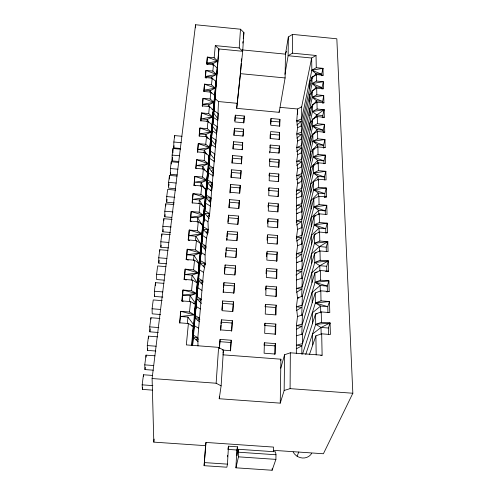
<?xml version="1.0" encoding="UTF-8"?>
<svg xmlns="http://www.w3.org/2000/svg" width="495" height="495" viewBox="0 0 495 495"><rect width="100%" height="100%" fill="white"/><g stroke="black" fill="none" stroke-linecap="round" stroke-linejoin="round"><path stroke-width="0.74" d="M297.644 114.24L297.65 108.993L301.665 106.802L311.658 58.026L316.033 55.477L316.28 67.685L311.844 70.222L301.183 121.442L301.201 126.503M163.833 220.782L163.839 218.697L172.142 219.403M296.344 353.411L296.394 325.679L297.483 316.621L296.425 306.789L297.495 298.027L296.456 288.517L296.517 253.706L297.538 245.761L296.548 237.111L297.551 229.414L296.579 221.03L296.629 190.29L297.588 183.268L296.66 175.601L297.6 168.783L296.684 161.333L297.613 154.712L296.709 147.473L297.625 141.038L296.734 133.996L297.637 127.747L296.752 120.898L297.65 108.993L280.028 107.341M171.635 217.398L164.798 216.816L164.816 211.217L165.776 203.847L173.955 204.553M165.763 205.963L165.776 203.847M174.376 202.907L166.685 202.245L166.722 196.583L167.656 189.424L175.719 190.129M219.384 396.458L219.236 398.741L280.244 403.14L284.155 390.456L290.089 388.643L290.336 352.805L322.121 355.212L321.682 333.828L330.394 334.502L330.072 323.006L321.453 322.332L315.717 324.361L305.749 354.389M284.922 74.324L288.121 55.725L292.409 53.163L292.539 34.39L336.835 38.789L352.842 393.24L323.402 453.754L273.296 450.32M177.092 176.078L169.488 175.403L168.578 182.364L168.529 188.081L175.348 188.675M169.451 178.992L169.488 175.403M177.222 174.921L170.317 174.308L170.385 168.541L171.264 161.772L178.769 162.44M217.744 120.353L213.419 117.389L213.24 119.809L217.794 61.108L214.137 57.767L215.313 45.608L218.914 48.956L215.133 98.66L218.474 101.555L217.775 120.217M284.155 390.456L284.582 354.742L290.336 352.805M292.539 34.39L288.344 36.964L288.121 55.725L311.658 58.026L311.844 70.222L315.989 73.693L321.682 74.244L321.719 75.716M171.239 163.944L171.264 161.772M178.868 161.519L172.056 160.906L172.136 155.096L172.996 148.512L180.397 149.174M172.928 152.887L172.996 148.512M280.244 403.14L280.9 359.197L222.874 354.822M273.481 451.533L273.568 447.09L205.988 442.443L205.586 445.673L153.815 442.122L152.101 378.539L195.556 24.75L240.49 29.217L243.905 32.559L242.692 51.282L236.697 108.356L279.155 112.328L285.101 77.95L285.46 54.141L288.344 36.964M180.656 148.494L173.745 147.869L173.844 142.016L174.679 135.605L181.981 136.267M174.655 137.072L174.679 135.605M237.507 446.824L236.796 450.011L235.929 467.818L272.114 470.25L275.901 459.379L275.987 454.769L275.511 451.824L238.528 449.287L237.074 455.728L237.507 446.824L228.467 446.205L227.972 448.761M279.155 112.328L279.186 110.88M272.114 470.25L272.145 468.716M274.744 354.327L274.917 345.869L275.443 343.623L264.41 342.775L264.089 344.279M275.146 334.552L275.313 326.378L275.833 324.077L264.986 323.235L264.627 324.961M275.548 314.715L275.69 307.531L276.21 305.186L265.543 304.345L265.072 306.69L275.69 307.531M275.907 296.833L276.062 289.297L276.569 286.914L266.081 286.067L265.574 289.965M276.284 278.209L276.42 271.644L276.922 269.231L266.601 268.383L266.329 277.509L276.742 278.351L276.922 269.231M276.625 261.49L276.767 254.554L277.262 252.103L267.102 251.256L266.842 260.092L277.089 260.939L277.262 252.103M276.983 243.967L277.59 235.509L267.591 234.667L267.337 243.231L277.423 244.072L277.59 235.509M277.311 227.731L277.912 219.427L268.067 218.586L267.82 226.883L277.745 227.731L277.912 219.427M277.633 211.773L278.221 203.829L268.525 202.987L268.036 207.071M277.942 196.503L278.518 188.7L268.971 187.859L268.538 190.414L278.048 191.249M278.246 181.677L278.809 174.011L269.398 173.176L269.082 175.106M278.537 167.285L279.093 159.749L269.818 158.914L269.503 160.856M278.827 153.073L279.372 145.889L270.227 145.06L270.016 146.365M279.1 139.491L279.638 132.425L270.623 131.596L270.418 138.55L279.502 139.38L279.638 132.425M279.366 126.287L279.898 119.332L271.006 118.503L270.511 124.022M275.443 343.623L275.239 354.049L264.101 353.207L264.41 342.775M275.833 324.077L275.635 334.156L264.689 333.314L264.986 323.235M276.21 305.186L276.012 314.931L265.252 314.084L265.543 304.345M276.569 286.914L276.383 296.338L265.803 295.496L266.081 286.067M278.221 203.829L278.06 211.885L268.284 211.037L268.525 202.987M278.518 188.7L278.363 196.509L268.736 195.674L268.971 187.859M278.809 174.011L278.66 181.597L269.175 180.755L269.398 173.176M279.093 159.749L278.951 167.112L269.602 166.277L269.818 158.914M279.372 145.889L279.229 153.048L270.016 152.213L270.227 145.06M279.898 119.332L279.762 126.095L270.808 125.266L271.006 118.503M266.056 273.723L266.372 269.596M266.558 256.794L266.879 252.487M267.053 240.137L267.368 235.911M267.56 223.27L267.956 219.211M269.651 153.011L269.695 151.482M270.078 138.668L270.19 134.956M195.426 27.831L195.556 24.75M235.929 467.818L238.466 456.836L238.528 449.287M227.434 456.823L227.514 455.338M205.586 445.673L204.107 465.684L226.852 467.212L227.471 464.143L228.467 446.205M230.373 350.974L231.202 340.238L220.096 339.384L219.551 345.51M231.53 331.192L232.341 320.692L221.426 319.838L221.042 323.65M232.693 311.349L233.442 301.795L222.707 300.941L222.496 302.723M233.739 293.461L234.506 283.524L223.95 282.67L223.511 287.341M234.828 274.843L235.54 265.834L225.151 264.986L225.008 266.205M235.849 257.351L236.536 248.713L226.32 247.865L226.036 250.34L236.208 251.188M236.827 240.601L237.501 232.124L227.446 231.276L226.958 236.771M237.779 224.365L238.442 216.049L228.535 215.201L227.96 222.076M238.701 208.624L239.351 200.456L229.6 199.609L228.931 207.782M239.605 193.155L240.23 185.334L230.627 184.487L230.41 186.423M240.471 178.336L241.09 170.651L231.623 169.81L231.412 171.759M241.312 163.956L241.919 156.401L232.594 155.56L232.378 157.521M242.142 149.756L242.723 142.554L233.535 141.719L232.941 148.921M242.934 136.181L243.509 129.096L234.451 128.261L233.863 135.352M243.707 122.989L244.27 116.016L235.335 115.186L234.859 120.718M231.202 340.238L230.596 350.67L222.373 350.045M232.341 320.692L231.753 330.771L220.739 329.924L221.426 319.838M233.442 301.795L232.873 311.541L222.045 310.693L222.707 300.941M234.506 283.524L233.956 292.947L223.313 292.099L223.95 282.67M235.54 265.834L235.007 274.96L224.532 274.106L225.151 264.986M236.536 248.713L236.022 257.548L225.714 256.695L226.32 247.865M237.501 232.124L237.006 240.688L226.865 239.834L227.446 231.276M238.442 216.049L237.959 224.346L227.972 223.499L228.535 215.201M239.351 200.456L238.881 208.506L229.049 207.659L229.6 199.609M240.23 185.334L239.778 193.143L230.095 192.295L230.627 184.487M241.09 170.651L240.644 178.231L231.109 177.389L231.623 169.81M241.919 156.401L241.492 163.758L232.093 162.917L232.594 155.56M242.723 142.554L242.309 149.707L233.046 148.865L233.535 141.719M243.509 129.096L243.107 136.045L233.974 135.209L234.451 128.261M244.27 116.016L243.88 122.772L234.878 121.937L235.335 115.186M215.313 45.608L239.203 47.947L242.692 51.282L218.914 48.956L217.794 61.108L212.745 63.713L206.96 63.156L207.337 57.104L214.137 57.767M219.236 398.741L221.117 385.853L223.424 350.114L218.604 347.36L186.33 344.91L188.403 323.507L179.512 322.814L180.718 311.312L189.517 311.999L194.38 314.882L192.326 345.535M192.041 345.646L193.322 326.347L188.403 323.507M236.697 108.356L240.483 73.662L241.158 63.323M241.3 61.083L241.449 58.843M192.555 345.696L195.376 304.066L190.526 301.585L181.807 300.898L182.946 290.039L191.577 290.726L196.354 293.461L192.629 345.423M219.341 348.591L219.446 347.051M220.584 330.344L220.937 325.141M221.983 309.783L222.379 304.035M223.152 292.613L223.363 289.6M224.47 273.265L224.872 267.43L235.212 268.278M225.559 257.276L225.875 252.654M226.704 240.502L226.858 238.262M229.934 193.062L230.342 187.067L239.908 187.908M230.992 177.501L231.338 172.409L240.768 173.244M231.969 163.121L232.31 158.171L241.597 159.006M219.489 348.332L220.096 339.384M184.357 279.65L184.883 274.558L198.254 272.844L185.13 269.15L184.883 274.558L192.079 275.109L198.254 272.844L193.601 269.843L185.13 269.15L184.06 279.39L192.611 280.083L197.313 283.053L194.25 327.678L199.145 263.216L194.535 260.191L186.139 259.498L187.215 249.233L195.531 249.926L200.091 252.976L196.008 308.453L199.145 263.216L197.697 262.802M221.117 385.853L216.136 383.229L218.604 347.36M239.203 47.947L240.49 29.217M201.434 303.416L199.565 301.566L201.193 299.24L197.035 296.678L200.945 243.701L196.428 240.626L188.193 239.933L189.226 230.039L197.387 230.726L201.855 233.826L197.771 289.111M190.402 221.76L190.878 217.187L203.563 215.35L191.163 211.526L190.878 217.187L197.684 217.769L203.563 215.35L199.182 212.213L191.163 211.526L190.167 221.073L198.254 221.76L202.684 224.879L199.349 271.885L204.361 206.712L200.017 203.556L192.072 202.87L193.038 193.656L200.908 194.343L205.208 197.517L200.939 254.48L204.361 206.712L202.913 206.26M207.504 174.933L203.971 221.296L207.541 172.235L203.365 169.012L195.686 168.331L196.589 159.73L204.194 160.411L208.333 163.647L206.749 183.131M208.246 166.871L209.051 155.851L204.955 152.608L197.406 151.928L198.278 143.612L205.759 144.292L209.818 147.547L205.413 205.462L208.977 158.938M199.349 136.051L199.572 133.947L211.254 131.973L199.912 128.019L199.572 133.947L205.821 134.516L211.254 131.973L207.269 128.694L199.912 128.019L199.07 136.063L206.489 136.738L210.511 140.011L206.817 190.111L211.928 124.672L207.974 121.386L200.673 120.712L201.49 112.922L208.729 113.596L212.646 116.894L208.178 175.211L211.928 124.672M212.937 176.158L213.605 168.207L209.038 165.299L213.296 109.828L209.416 106.524L202.232 105.85L203.024 98.307L210.146 98.975L213.995 102.292L209.626 159.34M215.61 145.239L211.408 139.838L210.783 146.712L214.626 95.442L210.808 92.126L203.742 91.457L204.503 84.144L211.52 84.812L215.3 88.135L211.613 137.183L216.037 140.122L215.412 147.522M212.12 131.868L217.156 67.976L213.469 64.641L206.619 63.979L207.337 57.104L217.794 61.108L206.96 63.156M204.107 465.684L205.988 442.443M216.581 134.04L217.2 126.677L212.844 123.719L216.903 72.864M205.27 264.714L205.06 254.993L206.533 238.132L208.29 229.655L207.962 221.797L209.682 213.586L218.326 113.603L214.038 110.633L215.133 98.66M208.011 233.12L208.123 231.734M209.453 216.389L209.682 213.586L204.887 210.752L205.58 203.197L210.332 206.044M210.319 206.465L211.031 198L206.316 195.141L206.984 187.815L211.662 190.686L210.276 190.519M211.668 190.878L212.336 182.884L207.696 179.994L208.346 172.891L212.949 175.781M214.174 161.865L214.836 153.964L210.344 151.037L210.957 144.336L215.418 147.269M205.06 254.993L201.088 252.326L200.327 260.63L205.376 263.365L203.538 272.405L197.827 337.683L197.994 345.949M211.613 137.183L212.207 130.668L216.593 133.619M212.844 123.719L213.419 117.389M212.163 131.583L212.64 126.392L216.773 131.825M191.559 345.399L193.322 326.347L191.138 325.79M179.815 323.087L180.508 316.491L194.38 314.882L195.376 304.066L193.236 303.565M197.313 283.053L196.354 293.461L190.061 295.707L182.735 295.125L182.946 290.039L196.354 293.461L182.735 295.125L182.104 301.17M200.945 243.701L200.091 252.976L194.009 255.321L186.955 254.739L187.215 249.233L200.091 252.976L186.955 254.739L186.485 259.269M202.684 224.879L201.855 233.826L195.878 236.208L188.954 235.626L189.226 230.039L201.855 233.826L188.954 235.626L188.496 240.001M209.051 155.851L208.333 163.647L202.727 166.153L196.268 165.578L196.589 159.73L208.333 163.647L196.268 165.578L195.952 168.572M210.511 140.011L209.818 147.547L204.299 150.072L197.944 149.502L198.278 143.612L209.818 147.547L197.944 149.502L197.641 152.398M214.626 95.442L213.995 102.292L208.723 104.866L202.665 104.297L203.024 98.307L213.995 102.292L202.665 104.297L202.436 106.468M192.71 335.672L193.712 324.782L187.976 317.072L180.508 316.491L180.718 311.312L194.38 314.882M194.69 314.096L195.661 303.608L190.061 295.707L189.474 301.752M196.608 293.318L197.536 283.214L192.079 275.109L191.577 280.219M198.452 273.29L199.349 263.544L194.009 255.321L193.496 260.605M200.228 253.978L201.094 244.573M201.941 235.335L202.777 226.258L197.684 217.769L197.239 222.342M203.6 217.336L204.41 208.568M205.202 199.949L205.982 191.472M209.694 151.13L210.4 143.445M211.099 135.884L211.786 128.446M212.46 121.12L213.122 113.906L212.442 112.514M213.778 106.802L214.422 99.804M215.053 92.918L215.678 86.136M187.333 323.668L187.976 317.072M195.451 240.582L195.878 236.208L200.692 243.93M199.064 203.643L199.423 199.968L205.208 197.517L205.976 189.177L201.719 185.99L193.91 185.303L194.844 176.406L202.585 177.086L206.799 180.291L202.48 237.625L205.976 189.177L204.559 188.719M200.76 186.324L201.106 182.773L206.799 180.291L207.541 172.235L206.143 171.771M202.436 169.148L202.727 166.153L204.93 170.206M204.02 152.974L204.299 150.072L206.458 154.162M205.617 136.62L205.821 134.516L207.937 138.637M207.077 121.696L207.294 119.456L212.646 116.894L213.296 109.828L211.916 109.327M208.581 106.314L208.723 104.866L209.738 106.951M209.967 92.132L210.103 90.727L215.3 88.135L215.913 81.502L212.163 78.167L205.202 77.505L205.945 70.42L212.844 71.082L216.562 74.417L211.445 77.016L205.574 76.453L205.945 70.42L216.562 74.417L205.574 76.453L205.413 77.963M211.297 78.526L211.445 77.016L212.423 79.12M212.603 65.179L212.745 63.713L213.382 65.123M189.517 311.999L190.526 301.585M191.577 290.726L192.611 280.083M193.601 269.843L194.535 260.191M195.531 249.926L196.428 240.626M197.387 230.726L198.254 221.76M199.182 212.213L200.017 203.556M200.908 194.343L201.719 185.99M202.585 177.086L203.365 169.012M204.194 160.411L204.955 152.608M205.759 144.292L206.489 136.738M207.269 128.694L207.974 121.386M208.729 113.596L209.416 106.524M210.146 98.975L210.808 92.126M211.52 84.812L212.163 78.167M212.844 71.082L213.469 64.641M192.351 203.068L193.038 193.656L205.208 197.517L192.734 199.392L199.423 199.968L202.876 205.92M194.232 185.037L194.844 176.406L206.799 180.291L194.529 182.197L201.106 182.773L204.107 188.125M200.908 121.126L201.49 112.922L212.646 116.894L201.143 118.887L207.294 119.456L208.673 122.222M203.996 91.563L204.503 84.144L215.3 88.135L204.144 90.164L210.103 90.727L211.334 93.32M242.767 43.108L242.927 41.599M243.255 38.585L243.905 32.559M153.815 442.122L154.162 439.084M152.404 390.122L142.393 389.392L142.671 387.251M153.295 370.192L144.967 369.573L145.258 367.346M155.838 351.029L147.454 350.398L147.739 348.239M158.301 332.479L149.867 331.836L150.257 328.816M162.83 297.093L154.465 296.431L154.644 295.014M166.339 263.767L158.784 263.148L159.161 260.24M168.479 247.884L160.844 247.253L161.123 245.13M170.367 232.44L162.849 231.809L163.146 229.544M164.798 216.816L165.083 214.613M166.685 202.245L167.056 199.392M168.795 186.002L169.067 183.923M170.317 174.308L170.509 172.811M172.056 160.906L172.526 157.262M173.745 147.869L174.023 145.74M142.393 389.392L142.158 384.844L143.47 374.771L152.547 375.439M144.967 369.573L144.763 364.871L146.031 355.138L154.96 355.806M147.454 350.398L147.281 345.56L148.512 336.136L157.695 336.841M149.867 331.836L149.725 326.867L150.913 317.747L159.941 318.452M160.504 314.504L152.2 313.855L152.083 308.775L153.233 299.939L162.125 300.644M154.465 296.431L154.372 291.246L155.486 282.682L163.888 283.357M164.328 280.158L156.655 279.539L156.587 274.255L157.67 265.951L165.943 266.626M158.784 263.148L158.74 257.777L159.786 249.728L167.935 250.402M160.844 247.253L160.826 241.795L161.846 233.98L170.268 234.686M162.849 231.809L162.849 226.283L163.839 218.697M222.998 353.145L223.424 350.114M301.238 139.008L301.727 125.582L311.949 77.115L316.416 74.584L323.161 75.234L322.969 68.335L316.28 67.685M301.276 153.376L301.777 138.891L312.153 90.678L316.695 88.159L323.538 88.815L323.34 81.7L316.546 81.05L312.048 83.575L301.752 131.924L296.734 133.996L301.22 134.547L296.814 138.155M301.319 166.846L301.826 152.578L312.37 104.662L316.979 102.162L323.934 102.824L323.724 95.486L316.831 94.83L312.258 97.336L301.802 145.412L296.709 147.473L301.263 148.024L296.796 151.606M313.811 104.433L312.37 104.662L312.475 111.53L301.851 159.291L296.684 161.333L301.306 161.89L296.771 165.441M296.326 191.695L296.629 190.29L301.95 188.298L312.927 141.292L312.815 133.978L317.573 131.515L324.751 132.177L324.534 124.363L317.413 123.7L312.698 126.175L301.344 176.164L301.362 181.999M296.746 179.679L301.344 176.164L296.66 175.601L301.901 173.584L301.876 166.673L312.586 119.091L317.27 116.61L324.336 117.266L324.126 109.698L317.116 109.042L312.475 111.53L316.806 114.982L322.765 115.545L324.126 109.698L312.475 111.53M296.295 206.817L296.604 205.425L302.006 203.464L313.162 156.903L313.05 149.348L317.889 146.91L325.178 147.572L324.955 139.503L317.722 138.841L312.927 141.292L317.4 144.719L323.544 145.282L324.955 139.503L312.927 141.292L323.544 145.282L323.619 148.092M301.406 196.868L301.925 181.182L312.815 133.978L314.306 133.749M296.264 222.404L296.579 221.03L302.061 219.093L313.409 173.033L313.292 165.225L318.211 162.812L325.623 163.48L325.388 155.139L318.044 154.477L313.162 156.903L317.71 160.312L323.953 160.875L325.388 155.139L313.162 156.903L323.953 160.875L324.033 163.783M301.455 212.336L301.981 196.125L313.05 149.348L314.566 149.125M296.227 238.472L296.548 237.111L302.117 235.205L313.663 189.709L313.539 181.634L318.545 179.252L326.081 179.92L325.84 171.301L318.372 170.633L313.409 173.033L318.031 176.424L324.38 176.987L325.84 171.301L313.409 173.033L324.38 176.987L324.454 179.988M301.505 228.139L302.037 211.532L313.292 165.225L314.74 165.014M296.196 255.049L296.517 253.706L302.179 251.837L313.929 206.953L313.799 198.6L318.891 196.255L326.558 196.923L326.31 188.007L318.706 187.339L313.663 189.709L318.359 193.075L324.813 193.638L326.31 188.007L313.663 189.709L324.813 193.638L324.906 197.196M301.548 244.431L302.092 227.409L313.539 181.634M301.597 261.249L302.148 243.788L313.799 198.6M301.653 278.741L302.21 260.692L314.065 216.16L319.244 213.852L327.046 214.521L326.787 205.295L319.058 204.621L313.929 206.953L318.7 210.295L325.264 210.864L326.787 205.295L313.929 206.953L325.264 210.864L325.364 214.545M301.709 296.672L302.272 278.147L314.344 234.345L319.615 232.068L327.554 232.743L327.288 223.189L319.423 222.515L314.201 224.81L302.241 269.002L296.493 270.833L301.628 271.427L295.961 275.053M315.81 234.166L314.344 234.345L314.48 243.299L302.303 286.729L296.456 288.517L301.684 289.117L296.561 292.273M280.492 360.682L280.9 359.197M280.77 368.181L284.582 354.742M301.764 315.327L302.334 296.183L314.628 253.18L319.999 250.953L328.08 251.627L327.808 241.727L319.801 241.046L314.48 243.299L319.423 246.572L326.217 247.147L327.808 241.727L314.48 243.299M316.126 253.007L314.628 253.18L314.771 262.461L302.365 305.05L296.425 306.789L301.74 307.401L296.53 310.476M301.82 334.49L302.402 314.82L314.931 272.702L320.395 270.524L328.631 271.204L328.34 260.933L320.191 260.259L314.771 262.461L319.801 265.697L326.719 266.267L328.34 260.933L314.771 262.461M301.876 354.321L301.851 345.838L302.507 343.579L302.47 334.094L315.235 292.96L320.81 290.837L329.194 291.512L328.897 280.857L320.593 280.182L315.074 282.329L302.433 323.99L296.394 325.679L301.795 326.292L296.499 329.293M302.544 354.043L315.556 313.978L321.236 311.924L329.781 312.599L329.472 301.535L321.014 300.855L315.389 302.952L302.507 343.579L296.356 345.219L301.851 345.838L296.468 348.752M309.517 354.321L315.89 335.82L321.682 333.828M328.513 334.601L328.34 328.012L330.072 323.006L315.717 324.361L315.556 313.978L317.054 313.836M286.469 51.319L285.46 54.141L242.036 49.89M297.074 456.211L298.788 452.022M211.693 171.344L213.605 168.207L208.84 167.929L213.19 173.256M210.4 185.984L212.336 182.884L207.504 182.606L211.928 187.89M209.069 201.075L211.031 198L206.118 197.728L210.623 202.962M205.586 250.062L204.268 248.601L205.833 246.157L201.898 243.472L202.634 235.428L206.533 238.132M207.702 216.631L209.682 213.586L204.695 213.32L209.28 218.493M207.492 234.048L206.291 232.656L208.29 229.655L203.414 226.852L204.126 219.062L207.962 221.797M202.554 284.743L201.187 283.326L202.789 280.962L198.712 278.357L199.491 269.775L203.538 272.405M203.327 266.285L205.376 263.365L200.147 263.111L204.577 267.634M199.324 321.775L197.895 320.414L199.541 318.137L195.302 315.624L196.144 306.448L200.339 308.985M198.105 341.68L196.169 339.898L197.827 337.683L193.514 335.233L194.38 325.735L198.656 328.216M312.265 78.297L309.468 81.749L309.548 88.358M313.663 76.57L315.989 73.693L316.02 75.166M311.999 92.2L309.629 95.065L309.715 101.865M313.415 90.48L316.256 87.046L322.028 87.596L323.34 81.7L312.048 83.575L311.949 77.115L313.446 76.861M312.419 120.081L309.975 122.908L310.068 130.142M313.391 118.949L316.806 114.982L324.126 109.698M327.808 241.727L319.423 246.572L311.596 253.78L311.714 263.185M328.34 260.933L319.801 265.697L311.831 272.764L311.949 282.509M296.839 125.08L301.183 121.442L296.752 120.898L301.709 118.806L301.665 106.802M330.072 323.006L321.026 327.443L312.586 333.983L312.722 344.867M296.14 194.776L301.393 190.86L296.629 190.29M296.109 209.868L301.436 206L296.604 205.425M296.672 224.996L301.48 221.605L296.579 221.03M296.647 241.034L301.529 237.699L296.548 237.111M295.998 257.988L301.579 254.294L296.517 253.706M297.637 127.747L301.727 125.582M297.625 141.038L301.777 138.891M297.613 154.712L301.826 152.578M297.6 168.783L301.876 166.673M301.925 181.182L297.588 183.268L299.104 183.342M297.551 229.414L302.092 227.409M297.538 245.761L302.148 243.788M302.334 296.183L297.495 298.027L298.9 298.083M297.483 316.621L302.402 314.82M302.037 211.532L296.592 213.481L297.984 213.555M296.616 197.957L301.981 196.125M320.803 355.639L322.121 355.212M302.21 260.692L296.505 262.542L297.959 262.616M296.474 279.96L302.272 278.147M296.375 335.759L302.47 334.094M321.67 75.487L323.161 75.234M322.486 103.053L323.934 102.824M314.059 118.862L312.586 119.091L312.698 126.175L317.097 129.616L323.148 130.179L324.534 124.363L312.698 126.175L323.148 130.179L323.204 132.425L324.751 132.177M322.134 117.606L324.336 117.266M323.662 147.795L325.178 147.572M324.305 197.22L326.558 196.923M315.593 215.969L314.065 216.16L314.201 224.81L319.052 228.121L325.735 228.69L327.288 223.189L314.201 224.81L325.735 228.69L325.852 233.263M326.087 232.922L327.554 232.743M317.215 272.454L314.931 272.702L315.074 282.329L320.197 285.522L327.245 286.091L328.897 280.857L315.074 282.329L327.245 286.091L327.393 291.914M325.586 271.538L328.631 271.204M326.255 291.815L329.194 291.512M201.193 299.24L196.862 299.079L199.565 301.566M208.29 229.655L203.228 229.395L206.291 232.656M204.509 462.596L227.471 464.143M227.849 449.398L236.796 450.011M238.683 452.22L275.987 454.769M238.466 456.836L275.901 459.379M152.101 378.539L216.136 383.229M290.089 388.643L352.842 393.24M142.158 384.844L152.837 385.617M147.281 345.56L156.135 346.228M144.763 364.871L153.766 365.539M149.725 326.867L158.827 327.572M219.817 341.668L230.868 342.509M263.934 345.034L274.917 345.869M152.083 308.775L160.293 309.418M315.717 324.361L321.026 327.443L328.34 328.012M221.141 322.165L232.013 323.012M264.509 325.537L275.313 326.378M223.666 285.077L234.178 285.924M265.617 288.455L276.062 289.297M154.372 291.246L162.836 291.92M222.428 303.311L233.114 304.159M158.74 257.777L166.945 258.452M266.143 270.808L276.42 271.644M156.587 274.255L164.922 274.929M160.826 241.795L168.906 242.47M266.65 253.712L276.767 254.554M164.816 211.217L173.052 211.922M228.251 217.732L238.12 218.573M267.622 221.098L277.429 221.933M162.849 226.283L171.208 226.988M227.162 233.782L237.179 234.624M267.145 237.154L277.101 237.99M166.722 196.583L174.846 197.288M229.315 202.17L239.029 203.012M268.086 205.524L277.745 206.365M268.971 175.75L278.345 176.585M170.385 168.541L177.94 169.21M168.578 182.364L176.239 183.039M173.844 142.016L181.195 142.678M269.398 161.506L278.635 162.335M172.136 155.096L179.586 155.764M234.166 130.903L243.194 131.732M270.208 134.213L279.192 135.042M233.25 144.342L242.408 145.177M269.806 147.665L278.92 148.494M218.474 101.555L237.031 103.3M296.752 120.898L297.637 120.984M235.057 117.835L243.961 118.664M270.598 121.133L279.452 121.956M240.483 73.662L285.101 77.95M292.409 53.163L316.033 55.477M181.807 300.898L183.237 301.226M184.06 279.39L186.269 280.003M186.139 259.498L188.31 260.116M188.193 239.933L189.61 240.353M190.167 221.073L191.639 221.519M193.91 185.303L195.333 185.761M205.202 77.505L206.625 78.037M206.619 63.979L208.024 64.511M197.845 287.805L201.966 290.392M209.67 158.4L214.199 161.321M196.169 339.898L193.347 337.541L197.827 337.683L198.21 339.904M197.895 320.414L195.135 317.982L199.541 318.137L199.782 319.652M201.187 283.326L198.532 280.801L202.789 280.962L202.987 282.311M204.268 248.601L201.713 245.984L205.833 246.157L206.106 248.243M210.146 153.679L214.415 159.044M213.834 113.312L217.899 118.775M143.47 374.771L143.544 376.318M146.031 355.138L146.112 357.18M148.512 336.136L148.58 338.24M322.072 89.112L322.028 87.596L312.048 83.575L316.256 87.046L316.286 88.562M322.431 102.762L323.724 95.486L312.258 97.336L312.153 90.678M322.765 115.545L322.82 117.717M326.217 247.147L326.335 251.516M326.719 266.267L326.861 271.557M327.938 312.704L327.783 306.659L329.472 301.535L315.389 302.952L315.235 292.96M150.913 317.747L150.95 319.182M316.416 74.584L316.546 81.05M316.695 88.159L316.831 94.83M316.979 102.162L317.116 109.042M317.27 116.61L317.413 123.7M317.573 131.515L317.722 138.841M317.889 146.91L318.044 154.477M318.211 162.812L318.372 170.633M318.545 179.252L318.706 187.339M318.891 196.255L319.058 204.621M319.244 213.852L319.423 222.515M319.615 232.068L319.801 241.046M319.999 250.953L320.191 260.259M320.395 270.524L320.593 280.182M320.81 290.837L321.014 300.855M321.236 311.924L321.453 322.332M316.571 102.91L316.528 100.801L312.258 97.336L322.394 101.357L316.528 100.801L309.802 108.776L309.889 115.787M316.806 114.982L316.85 117.16M317.147 131.862L317.097 129.616L310.155 137.486L310.247 144.942M317.456 147.529L317.4 144.719L310.34 152.522L310.439 160.219M317.784 163.944L317.71 160.312L310.532 168.04L310.631 175.991M318.106 180.174L318.031 176.424L310.736 184.066L310.835 192.277M318.427 196.633L318.359 193.075L310.94 200.63L311.046 209.113M318.786 214.712L318.7 210.295L311.151 217.744L311.256 226.524M319.145 232.693L319.052 228.121L311.367 235.453L311.479 244.536M319.423 246.572L319.522 251.677M319.801 265.697L319.906 270.988M320.308 291.345L320.197 285.522L312.073 292.427L312.197 302.532M320.735 312.889L320.605 306.089L315.389 302.952L327.783 306.659L320.605 306.089L312.326 312.821L312.456 323.303M321.026 327.443L321.156 334.032M315.89 335.82L316.181 354.853M155.486 282.682L155.535 285.677M159.786 249.728L159.798 251.083M161.846 233.98L161.846 236.041M311.732 453.321A11.008 10.216 39.8 0 1 302.457 458.011A11.008 10.216 39.8 0 1 293.145 452.046M322.969 68.335L321.682 74.244L311.844 70.222L322.969 68.335"/></g></svg>
